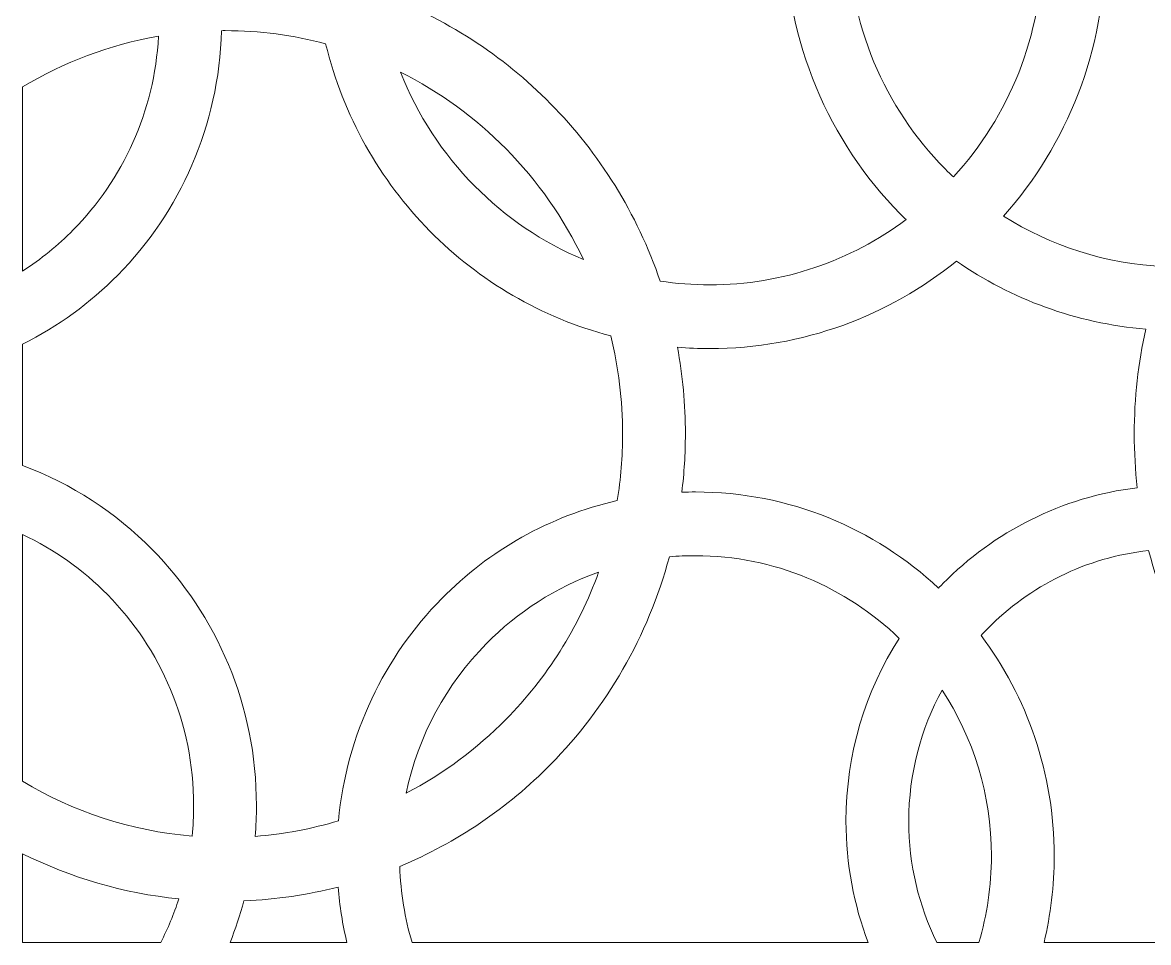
# Model space of a CAD drawing. Header units: millimetres. Extents: x -1200 to 1200, y -590 to 590.
# Drawn here: x -1200 to -638, y -590 to -131 of the extents above; entities that cross this region are included whole.
import ezdxf

# ---------------------------------------------------------------- set-up
doc = ezdxf.new("R2010")
doc.units = ezdxf.units.MM
doc.header["$MEASUREMENT"] = 0
doc.layers.add('Layer 1', color=7, linetype='Continuous')

msp = doc.modelspace()

# ---------------------------------------------------------------- linework, layer by layer
at = {"layer": 'Layer 1', "color": 250, "lineweight": 20}
for points, knots in [([(-629.7952, -252.6564), (-618.1512, -221.9011), (-600.2752, -194.2927), (-577.7359, -171.4298), (-546.1615, -139.4018), (-505.41, -116.6552), (-459.8073, -107.5704), (-458.8772, -100.3959), (-458.394, -93.0821), (-458.394, -85.6536), (-458.394, -85.6536), (-458.4556, -85.6536), (-458.4556, -85.6536), (-458.4556, -85.6536), (-458.4556, -85.6524), (-458.4556, -85.6524), (-458.4556, -85.6524), (-458.4556, -85.65), (-458.4556, -85.65), (-458.4556, -85.65), (-458.394, -85.65), (-458.394, -85.65), (-458.394, -81.1657), (-458.5719, -76.7227), (-458.9157, -72.3265), (-467.7018, -73.6189), (-476.6888, -74.2912), (-485.8326, -74.2912), (-485.8326, -74.2912), (-485.8326, -74.3538), (-485.8326, -74.3538), (-485.8326, -74.3538), (-485.8345, -74.3538), (-485.8345, -74.3538), (-485.8345, -74.3538), (-485.8353, -74.3538), (-485.8353, -74.3538), (-485.8353, -74.3538), (-485.8353, -74.2912), (-485.8353, -74.2912), (-537.1321, -74.2904), (-583.5414, -53.2315), (-617.1011, -19.1887), (-642.1212, 6.1916), (-660.0253, 38.8164), (-667.5173, 75.3387), (-686.2507, 70.0235), (-703.6439, 61.4285), (-719.0597, 50.2002), (-718.4595, 49.6071), (-717.8612, 49.0103), (-717.2685, 48.4091), (-681.5535, 12.1795), (-659.4593, -37.9175), (-659.458, -93.2884), (-659.458, -93.2884), (-659.3973, -93.2884), (-659.3973, -93.2884), (-659.3973, -93.2884), (-659.3973, -93.2896), (-659.3973, -93.2896), (-659.3973, -93.2896), (-659.3973, -93.2908), (-659.3973, -93.2908), (-659.3973, -93.2908), (-659.458, -93.2908), (-659.458, -93.2908), (-659.4588, -144.9399), (-678.6853, -191.9985), (-710.2577, -227.4957), (-686.7306, -242.4128), (-659.2476, -251.4701), (-629.7952, -252.6564)], [0, 0, 0, 0, 0.04166667, 0.04166667, 0.04166667, 0.08333333, 0.08333333, 0.08333333, 0.125, 0.125, 0.125, 0.16666667, 0.16666667, 0.16666667, 0.20833333, 0.20833333, 0.20833333, 0.25, 0.25, 0.25, 0.29166667, 0.29166667, 0.29166667, 0.33333333, 0.33333333, 0.33333333, 0.375, 0.375, 0.375, 0.41666667, 0.41666667, 0.41666667, 0.45833333, 0.45833333, 0.45833333, 0.5, 0.5, 0.5, 0.54166667, 0.54166667, 0.54166667, 0.58333333, 0.58333333, 0.58333333, 0.625, 0.625, 0.625, 0.66666667, 0.66666667, 0.66666667, 0.70833333, 0.70833333, 0.70833333, 0.75, 0.75, 0.75, 0.79166667, 0.79166667, 0.79166667, 0.83333333, 0.83333333, 0.83333333, 0.875, 0.875, 0.875, 0.91666667, 0.91666667, 0.91666667, 0.95833333, 0.95833333, 0.95833333, 1, 1, 1, 1]), ([(-819.3418, -85.6524), (-819.3418, -85.6524), (-819.3418, -85.6516), (-819.3418, -85.6516), (-819.3418, -85.6516), (-819.2803, -85.6516), (-819.2803, -85.6516), (-819.2803, -33.7639), (-799.739, 13.4574), (-767.7331, 48.8448), (-782.1564, 58.1932), (-798.0875, 65.3451), (-815.0698, 69.8326), (-823.1438, 39.4826), (-838.9478, 12.3725), (-860.2017, -9.1866), (-891.8138, -41.2526), (-935.5316, -61.0892), (-983.856, -61.0908), (-983.856, -61.0908), (-983.856, -61.1526), (-983.856, -61.1526), (-983.856, -61.1526), (-983.858, -61.1526), (-983.858, -61.1526), (-983.858, -61.1526), (-983.8588, -61.1526), (-983.8588, -61.1526), (-983.8588, -61.1526), (-983.8588, -61.0908), (-983.8588, -61.0908), (-996.0161, -61.0896), (-1007.8817, -59.8347), (-1019.3359, -57.444), (-1021.8104, -68.9982), (-1023.1149, -80.9909), (-1023.1149, -93.2892), (-1023.1149, -93.2892), (-1023.0529, -93.2892), (-1023.0529, -93.2892), (-1023.0529, -93.2892), (-1023.0529, -93.2896), (-1023.0529, -93.2896), (-1023.0529, -93.2896), (-1023.0529, -93.2917), (-1023.0529, -93.2917), (-1023.0529, -93.2917), (-1023.1149, -93.2917), (-1023.1149, -93.2917), (-1023.1145, -101.2434), (-1022.5698, -109.0656), (-1021.5146, -116.7267), (-989.1669, -128.4476), (-960.1766, -147.3052), (-936.3935, -171.4302), (-912.0816, -196.0907), (-893.1977, -226.2723), (-881.7069, -259.9678), (-873.6318, -261.1957), (-865.3689, -261.8348), (-856.9611, -261.8348), (-856.9611, -261.8348), (-856.9611, -261.7718), (-856.9611, -261.7718), (-856.9611, -261.7718), (-856.9595, -261.7718), (-856.9595, -261.7718), (-856.9595, -261.7718), (-856.9571, -261.7718), (-856.9571, -261.7718), (-856.9571, -261.7718), (-856.9571, -261.8348), (-856.9571, -261.8348), (-820.3144, -261.834), (-786.4169, -249.7517), (-758.9136, -229.2956), (-759.9116, -228.3262), (-760.899, -227.3479), (-761.876, -226.3583), (-797.3412, -190.383), (-819.2795, -140.6369), (-819.2803, -85.6552), (-819.2803, -85.6552), (-819.3418, -85.6552), (-819.3418, -85.6552), (-819.3418, -85.6552), (-819.3418, -85.6524), (-819.3418, -85.6524)], [0, 0, 0, 0, 0.03448276, 0.03448276, 0.03448276, 0.06896552, 0.06896552, 0.06896552, 0.10344828, 0.10344828, 0.10344828, 0.13793103, 0.13793103, 0.13793103, 0.17241379, 0.17241379, 0.17241379, 0.20689655, 0.20689655, 0.20689655, 0.24137931, 0.24137931, 0.24137931, 0.27586207, 0.27586207, 0.27586207, 0.31034483, 0.31034483, 0.31034483, 0.34482759, 0.34482759, 0.34482759, 0.37931034, 0.37931034, 0.37931034, 0.4137931, 0.4137931, 0.4137931, 0.44827586, 0.44827586, 0.44827586, 0.48275862, 0.48275862, 0.48275862, 0.51724138, 0.51724138, 0.51724138, 0.55172414, 0.55172414, 0.55172414, 0.5862069, 0.5862069, 0.5862069, 0.62068966, 0.62068966, 0.62068966, 0.65517241, 0.65517241, 0.65517241, 0.68965517, 0.68965517, 0.68965517, 0.72413793, 0.72413793, 0.72413793, 0.75862069, 0.75862069, 0.75862069, 0.79310345, 0.79310345, 0.79310345, 0.82758621, 0.82758621, 0.82758621, 0.86206897, 0.86206897, 0.86206897, 0.89655172, 0.89655172, 0.89655172, 0.93103448, 0.93103448, 0.93103448, 0.96551724, 0.96551724, 0.96551724, 1, 1, 1, 1]), ([(-787.9342, -85.6516), (-787.9342, -85.6516), (-787.873, -85.6516), (-787.873, -85.6516), (-787.873, -85.6516), (-787.873, -85.6524), (-787.873, -85.6524), (-787.873, -85.6524), (-787.873, -85.6552), (-787.873, -85.6552), (-787.873, -85.6552), (-787.9342, -85.6552), (-787.9342, -85.6552), (-787.9342, -131.7424), (-769.4715, -173.5141), (-739.6264, -203.7881), (-738.2163, -205.219), (-736.7792, -206.6241), (-735.3195, -208.0018), (-707.7011, -177.8889), (-690.8037, -137.5651), (-690.8037, -93.2908), (-690.8037, -93.2908), (-690.8657, -93.2908), (-690.8657, -93.2908), (-690.8657, -93.2908), (-690.8657, -93.2896), (-690.8657, -93.2896), (-690.8657, -93.2896), (-690.8657, -93.2884), (-690.8657, -93.2884), (-690.8657, -93.2884), (-690.8037, -93.2884), (-690.8037, -93.2884), (-690.8042, -46.8129), (-709.4228, -4.6895), (-739.5184, 25.8397), (-740.6125, 26.9493), (-741.7233, 28.0427), (-742.8468, 29.1215), (-770.7935, -0.8484), (-787.9342, -41.2457), (-787.9342, -85.6516)], [0, 0, 0, 0, 0.07142857, 0.07142857, 0.07142857, 0.14285714, 0.14285714, 0.14285714, 0.21428571, 0.21428571, 0.21428571, 0.28571429, 0.28571429, 0.28571429, 0.35714286, 0.35714286, 0.35714286, 0.42857143, 0.42857143, 0.42857143, 0.5, 0.5, 0.5, 0.57142857, 0.57142857, 0.57142857, 0.64285714, 0.64285714, 0.64285714, 0.71428571, 0.71428571, 0.71428571, 0.78571429, 0.78571429, 0.78571429, 0.85714286, 0.85714286, 0.85714286, 0.92857143, 0.92857143, 0.92857143, 1, 1, 1, 1]), ([(-1200.05, -351.9725), (-1200.05, -351.9725), (-1200.05, -291.4119), (-1200.05, -291.4119), (-1182.3154, -282.6341), (-1166.2478, -270.941), (-1152.4556, -256.95), (-1121.5327, -225.5826), (-1101.9982, -182.6178), (-1100.6858, -134.9919), (-1100.1026, -134.987), (-1099.5214, -134.981), (-1098.9378, -134.981), (-1098.9378, -134.981), (-1098.9378, -135.044), (-1098.9378, -135.044), (-1098.9378, -135.044), (-1098.9362, -135.044), (-1098.9362, -135.044), (-1098.9362, -135.044), (-1098.9342, -135.044), (-1098.9342, -135.044), (-1098.9342, -135.044), (-1098.9342, -134.981), (-1098.9342, -134.981), (-1081.5871, -134.981), (-1064.7572, -137.2485), (-1048.7126, -141.5038), (-1039.9638, -177.4928), (-1021.6424, -209.6358), (-996.6494, -234.988), (-972.1072, -259.8846), (-941.1077, -278.2572), (-906.4015, -287.3137), (-902.5245, -303.0009), (-900.4617, -319.4124), (-900.4617, -336.3068), (-900.4617, -336.3068), (-900.5229, -336.3068), (-900.5229, -336.3068), (-900.5229, -336.3068), (-900.5229, -336.3088), (-900.5229, -336.3088), (-900.5229, -336.3088), (-900.5229, -336.31), (-900.5229, -336.31), (-900.5229, -336.31), (-900.4617, -336.31), (-900.4617, -336.31), (-900.4617, -347.6239), (-901.3859, -358.7219), (-903.1609, -369.5307), (-936.9584, -377.1466), (-967.1452, -394.4298), (-990.7446, -418.3679), (-1019.3102, -447.3447), (-1038.2619, -486.1075), (-1042.3366, -529.3077), (-1055.6631, -533.3325), (-1069.5719, -535.9723), (-1083.9031, -537.0653), (-1083.4807, -531.9831), (-1083.2628, -526.8415), (-1083.2628, -521.6483), (-1083.2628, -521.6483), (-1083.2017, -521.6483), (-1083.2017, -521.6483), (-1083.2017, -521.6483), (-1083.2017, -521.6479), (-1083.2017, -521.6479), (-1083.2017, -521.6479), (-1083.2017, -521.6454), (-1083.2017, -521.6454), (-1083.2017, -521.6454), (-1083.2628, -521.6454), (-1083.2628, -521.6454), (-1083.2632, -471.7148), (-1103.1828, -426.5434), (-1135.3844, -393.8791), (-1153.4926, -375.5097), (-1175.5012, -361.0839), (-1200.05, -351.9725)], [0, 0, 0, 0, 0.03703704, 0.03703704, 0.03703704, 0.07407407, 0.07407407, 0.07407407, 0.11111111, 0.11111111, 0.11111111, 0.14814815, 0.14814815, 0.14814815, 0.18518519, 0.18518519, 0.18518519, 0.22222222, 0.22222222, 0.22222222, 0.25925926, 0.25925926, 0.25925926, 0.2962963, 0.2962963, 0.2962963, 0.33333333, 0.33333333, 0.33333333, 0.37037037, 0.37037037, 0.37037037, 0.40740741, 0.40740741, 0.40740741, 0.44444444, 0.44444444, 0.44444444, 0.48148148, 0.48148148, 0.48148148, 0.51851852, 0.51851852, 0.51851852, 0.55555556, 0.55555556, 0.55555556, 0.59259259, 0.59259259, 0.59259259, 0.62962963, 0.62962963, 0.62962963, 0.66666667, 0.66666667, 0.66666667, 0.7037037, 0.7037037, 0.7037037, 0.74074074, 0.74074074, 0.74074074, 0.77777778, 0.77777778, 0.77777778, 0.81481481, 0.81481481, 0.81481481, 0.85185185, 0.85185185, 0.85185185, 0.88888889, 0.88888889, 0.88888889, 0.92592593, 0.92592593, 0.92592593, 0.96296296, 0.96296296, 0.96296296, 1, 1, 1, 1]), ([(-1200.05, -254.9506), (-1200.05, -254.9506), (-1200.05, -163.0981), (-1200.05, -163.0981), (-1179.5091, -150.7178), (-1156.593, -141.9892), (-1132.1668, -137.8009), (-1134.1363, -175.4178), (-1150.0205, -209.3411), (-1174.7044, -234.3803), (-1182.3619, -242.1476), (-1190.861, -249.0564), (-1200.05, -254.9506)], [0, 0, 0, 0, 0.25, 0.25, 0.25, 0.5, 0.5, 0.5, 0.75, 0.75, 0.75, 1, 1, 1, 1]), ([(-919.9752, -249.251), (-929.7467, -228.6541), (-942.875, -209.9928), (-958.643, -193.9996), (-973.9476, -178.4744), (-991.7298, -165.4718), (-1011.3295, -155.6575), (-1002.8896, -177.0842), (-990.234, -196.3572), (-974.4006, -212.419), (-958.9491, -228.0924), (-940.4856, -240.696), (-919.9752, -249.251)], [0, 0, 0, 0, 0.25, 0.25, 0.25, 0.5, 0.5, 0.5, 0.75, 0.75, 0.75, 1, 1, 1, 1]), ([(-645.0752, -336.3088), (-645.0752, -336.3088), (-645.0752, -336.308), (-645.0752, -336.308), (-645.0752, -336.308), (-645.0133, -336.308), (-645.0133, -336.308), (-645.0133, -318.2984), (-643.0021, -300.7668), (-639.1986, -283.9326), (-674.1307, -281.0703), (-706.4649, -268.9435), (-733.8062, -249.9786), (-767.5552, -277.2959), (-810.3612, -293.6311), (-856.9571, -293.6311), (-856.9571, -293.6311), (-856.9571, -293.6941), (-856.9571, -293.6941), (-856.9571, -293.6941), (-856.9595, -293.6941), (-856.9595, -293.6941), (-856.9595, -293.6941), (-856.9611, -293.6941), (-856.9611, -293.6941), (-856.9611, -293.6941), (-856.9611, -293.6311), (-856.9611, -293.6311), (-862.3875, -293.6311), (-867.7611, -293.4061), (-873.0768, -292.9713), (-870.4789, -307.0111), (-869.1165, -321.4974), (-869.1165, -336.3068), (-869.1165, -336.3068), (-869.0541, -336.3068), (-869.0541, -336.3068), (-869.0541, -336.3068), (-869.0541, -336.3088), (-869.0541, -336.3088), (-869.0541, -336.3088), (-869.0541, -336.31), (-869.0541, -336.31), (-869.0541, -336.31), (-869.1165, -336.31), (-869.1165, -336.31), (-869.1165, -346.1377), (-869.7179, -355.8204), (-870.8794, -365.3271), (-868.6222, -365.2419), (-866.3538, -365.1987), (-864.0759, -365.1987), (-864.0759, -365.1987), (-864.0759, -365.1357), (-864.0759, -365.1357), (-864.0759, -365.1357), (-864.0735, -365.1357), (-864.0735, -365.1357), (-864.0735, -365.1357), (-864.0723, -365.1357), (-864.0723, -365.1357), (-864.0723, -365.1357), (-864.0723, -365.1987), (-864.0723, -365.1987), (-817.2302, -365.1987), (-774.6152, -383.3961), (-742.7312, -413.1852), (-742.019, -412.435), (-741.3029, -411.6908), (-740.5772, -410.9548), (-715.0875, -385.098), (-681.2653, -367.6581), (-643.5166, -363.0939), (-644.5051, -354.3063), (-645.0133, -345.3697), (-645.0133, -336.3108), (-645.0133, -336.3108), (-645.0752, -336.3108), (-645.0752, -336.3108), (-645.0752, -336.3108), (-645.0752, -336.3088), (-645.0752, -336.3088)], [0, 0, 0, 0, 0.03703704, 0.03703704, 0.03703704, 0.07407407, 0.07407407, 0.07407407, 0.11111111, 0.11111111, 0.11111111, 0.14814815, 0.14814815, 0.14814815, 0.18518519, 0.18518519, 0.18518519, 0.22222222, 0.22222222, 0.22222222, 0.25925926, 0.25925926, 0.25925926, 0.2962963, 0.2962963, 0.2962963, 0.33333333, 0.33333333, 0.33333333, 0.37037037, 0.37037037, 0.37037037, 0.40740741, 0.40740741, 0.40740741, 0.44444444, 0.44444444, 0.44444444, 0.48148148, 0.48148148, 0.48148148, 0.51851852, 0.51851852, 0.51851852, 0.55555556, 0.55555556, 0.55555556, 0.59259259, 0.59259259, 0.59259259, 0.62962963, 0.62962963, 0.62962963, 0.66666667, 0.66666667, 0.66666667, 0.7037037, 0.7037037, 0.7037037, 0.74074074, 0.74074074, 0.74074074, 0.77777778, 0.77777778, 0.77777778, 0.81481481, 0.81481481, 0.81481481, 0.85185185, 0.85185185, 0.85185185, 0.88888889, 0.88888889, 0.88888889, 0.92592593, 0.92592593, 0.92592593, 0.96296296, 0.96296296, 0.96296296, 1, 1, 1, 1]), ([(-1200.05, -509.5195), (-1200.05, -509.5195), (-1200.05, -386.4187), (-1200.05, -386.4187), (-1184.1896, -393.8452), (-1169.8457, -404.06), (-1157.6324, -416.4488), (-1131.0525, -443.4112), (-1114.6085, -480.609), (-1114.6081, -521.6454), (-1114.6081, -521.6454), (-1114.6704, -521.6454), (-1114.6704, -521.6454), (-1114.6704, -521.6454), (-1114.6704, -521.6479), (-1114.6704, -521.6479), (-1114.6704, -521.6479), (-1114.6704, -521.6483), (-1114.6704, -521.6483), (-1114.6704, -521.6483), (-1114.6081, -521.6483), (-1114.6081, -521.6483), (-1114.6081, -526.8141), (-1114.8693, -531.9185), (-1115.3775, -536.9494), (-1146.107, -534.3847), (-1174.8656, -524.6991), (-1200.05, -509.5195)], [0, 0, 0, 0, 0.11111111, 0.11111111, 0.11111111, 0.22222222, 0.22222222, 0.22222222, 0.33333333, 0.33333333, 0.33333333, 0.44444444, 0.44444444, 0.44444444, 0.55555556, 0.55555556, 0.55555556, 0.66666667, 0.66666667, 0.66666667, 0.77777778, 0.77777778, 0.77777778, 0.88888889, 0.88888889, 0.88888889, 1, 1, 1, 1]), ([(-777.8571, -590.0266), (-777.8571, -590.0266), (-1005.572, -590.0266), (-1005.572, -590.0266), (-1009.1588, -577.9471), (-1011.2803, -565.2305), (-1011.7257, -552.0866), (-983.3086, -540.272), (-957.7517, -522.8531), (-936.3942, -501.1882), (-908.5103, -472.9035), (-887.7609, -437.3583), (-877.1229, -397.5743), (-872.8239, -397.1904), (-868.4721, -396.9945), (-864.0759, -396.9945), (-864.0759, -396.9945), (-864.0759, -397.0575), (-864.0759, -397.0575), (-864.0759, -397.0575), (-864.0735, -397.0575), (-864.0735, -397.0575), (-864.0735, -397.0575), (-864.0723, -397.0575), (-864.0723, -397.0575), (-864.0723, -397.0575), (-864.0723, -396.9945), (-864.0723, -396.9945), (-824.7004, -396.9945), (-788.8886, -412.6861), (-762.3686, -438.2527), (-779.1719, -464.4975), (-788.935, -495.8342), (-788.935, -529.5076), (-788.935, -529.5076), (-788.9973, -529.5076), (-788.9973, -529.5076), (-788.9973, -529.5076), (-788.9973, -529.5084), (-788.9973, -529.5084), (-788.9973, -529.5084), (-788.9973, -529.51), (-788.9973, -529.51), (-788.9973, -529.51), (-788.935, -529.51), (-788.935, -529.51), (-788.935, -550.8559), (-785.01, -571.2611), (-777.8571, -590.0266)], [0, 0, 0, 0, 0.0625, 0.0625, 0.0625, 0.125, 0.125, 0.125, 0.1875, 0.1875, 0.1875, 0.25, 0.25, 0.25, 0.3125, 0.3125, 0.3125, 0.375, 0.375, 0.375, 0.4375, 0.4375, 0.4375, 0.5, 0.5, 0.5, 0.5625, 0.5625, 0.5625, 0.625, 0.625, 0.625, 0.6875, 0.6875, 0.6875, 0.75, 0.75, 0.75, 0.8125, 0.8125, 0.8125, 0.875, 0.875, 0.875, 0.9375, 0.9375, 0.9375, 1, 1, 1, 1]), ([(-503.8677, -590.0266), (-503.8677, -590.0266), (-690.0598, -590.0266), (-690.0598, -590.0266), (-686.7426, -576.1943), (-684.9835, -561.7399), (-684.9835, -546.8647), (-684.9835, -546.8647), (-684.9224, -546.8647), (-684.9224, -546.8647), (-684.9224, -546.8647), (-684.9224, -546.8631), (-684.9224, -546.8631), (-684.9224, -546.8631), (-684.9224, -546.8607), (-684.9224, -546.8607), (-684.9224, -546.8607), (-684.9835, -546.8607), (-684.9835, -546.8607), (-684.9843, -505.4859), (-698.5879, -467.3618), (-721.492, -436.8455), (-720.4559, -435.721), (-719.4011, -434.6123), (-718.3277, -433.5237), (-697.2052, -412.097), (-669.1009, -397.7883), (-637.8195, -394.4496), (-627.4474, -435.4969), (-606.3483, -472.1646), (-577.7359, -501.1878), (-553.8956, -525.3714), (-524.8207, -544.2632), (-492.3765, -555.9773), (-494.7203, -567.9656), (-498.6255, -579.3906), (-503.8677, -590.0266)], [0, 0, 0, 0, 0.08333333, 0.08333333, 0.08333333, 0.16666667, 0.16666667, 0.16666667, 0.25, 0.25, 0.25, 0.33333333, 0.33333333, 0.33333333, 0.41666667, 0.41666667, 0.41666667, 0.5, 0.5, 0.5, 0.58333333, 0.58333333, 0.58333333, 0.66666667, 0.66666667, 0.66666667, 0.75, 0.75, 0.75, 0.83333333, 0.83333333, 0.83333333, 0.91666667, 0.91666667, 0.91666667, 1, 1, 1, 1]), ([(-1008.574, -515.5542), (-990.061, -505.9171), (-973.2275, -493.4129), (-958.6434, -478.6192), (-938.3673, -458.051), (-922.4536, -433.0727), (-912.4333, -405.2378), (-933.7444, -412.7463), (-952.8553, -425.0725), (-968.4958, -440.9381), (-988.3071, -461.0344), (-1002.5228, -486.7773), (-1008.574, -515.5542)], [0, 0, 0, 0, 0.25, 0.25, 0.25, 0.5, 0.5, 0.5, 0.75, 0.75, 0.75, 1, 1, 1, 1]), ([(-722.5742, -590.0266), (-722.5742, -590.0266), (-743.5439, -590.0266), (-743.5439, -590.0266), (-752.5309, -571.7937), (-757.5893, -551.2428), (-757.5893, -529.51), (-757.5893, -529.51), (-757.5281, -529.51), (-757.5281, -529.51), (-757.5281, -529.51), (-757.5281, -529.5084), (-757.5281, -529.5084), (-757.5281, -529.5084), (-757.5281, -529.5076), (-757.5281, -529.5076), (-757.5281, -529.5076), (-757.5893, -529.5076), (-757.5893, -529.5076), (-757.5893, -505.7911), (-751.5662, -483.4782), (-740.9849, -464.053), (-725.4091, -487.7936), (-716.3296, -516.2677), (-716.3296, -546.8607), (-716.3296, -546.8607), (-716.3915, -546.8607), (-716.3915, -546.8607), (-716.3915, -546.8607), (-716.3915, -546.8631), (-716.3915, -546.8631), (-716.3915, -546.8631), (-716.3915, -546.8647), (-716.3915, -546.8647), (-716.3915, -546.8647), (-716.3296, -546.8647), (-716.3296, -546.8647), (-716.3296, -561.8634), (-718.5139, -576.3542), (-722.5742, -590.0266)], [0, 0, 0, 0, 0.07692308, 0.07692308, 0.07692308, 0.15384615, 0.15384615, 0.15384615, 0.23076923, 0.23076923, 0.23076923, 0.30769231, 0.30769231, 0.30769231, 0.38461538, 0.38461538, 0.38461538, 0.46153846, 0.46153846, 0.46153846, 0.53846154, 0.53846154, 0.53846154, 0.61538462, 0.61538462, 0.61538462, 0.69230769, 0.69230769, 0.69230769, 0.76923077, 0.76923077, 0.76923077, 0.84615385, 0.84615385, 0.84615385, 0.92307692, 0.92307692, 0.92307692, 1, 1, 1, 1]), ([(-1200.05, -590.0266), (-1200.05, -590.0266), (-1200.05, -545.7447), (-1200.05, -545.7447), (-1176.0823, -557.661), (-1149.7629, -565.4735), (-1121.9809, -568.2748), (-1124.4363, -575.8079), (-1127.4705, -583.0761), (-1131.0287, -590.0266), (-1131.0287, -590.0266), (-1200.05, -590.0266), (-1200.05, -590.0266)], [0, 0, 0, 0, 0.25, 0.25, 0.25, 0.5, 0.5, 0.5, 0.75, 0.75, 0.75, 1, 1, 1, 1]), ([(-1038.0852, -590.0266), (-1038.0852, -590.0266), (-1096.4388, -590.0266), (-1096.4388, -590.0266), (-1093.7262, -583.2909), (-1091.4014, -576.3526), (-1089.4947, -569.237), (-1073.3492, -568.5769), (-1057.6365, -566.2278), (-1042.5188, -562.3633), (-1041.7344, -571.8098), (-1040.2373, -581.0496), (-1038.0852, -590.0266)], [0, 0, 0, 0, 0.25, 0.25, 0.25, 0.5, 0.5, 0.5, 0.75, 0.75, 0.75, 1, 1, 1, 1])]:
    msp.add_open_spline(points, degree=3, knots=knots, dxfattribs=at)

doc.saveas('drawing.dxf')
